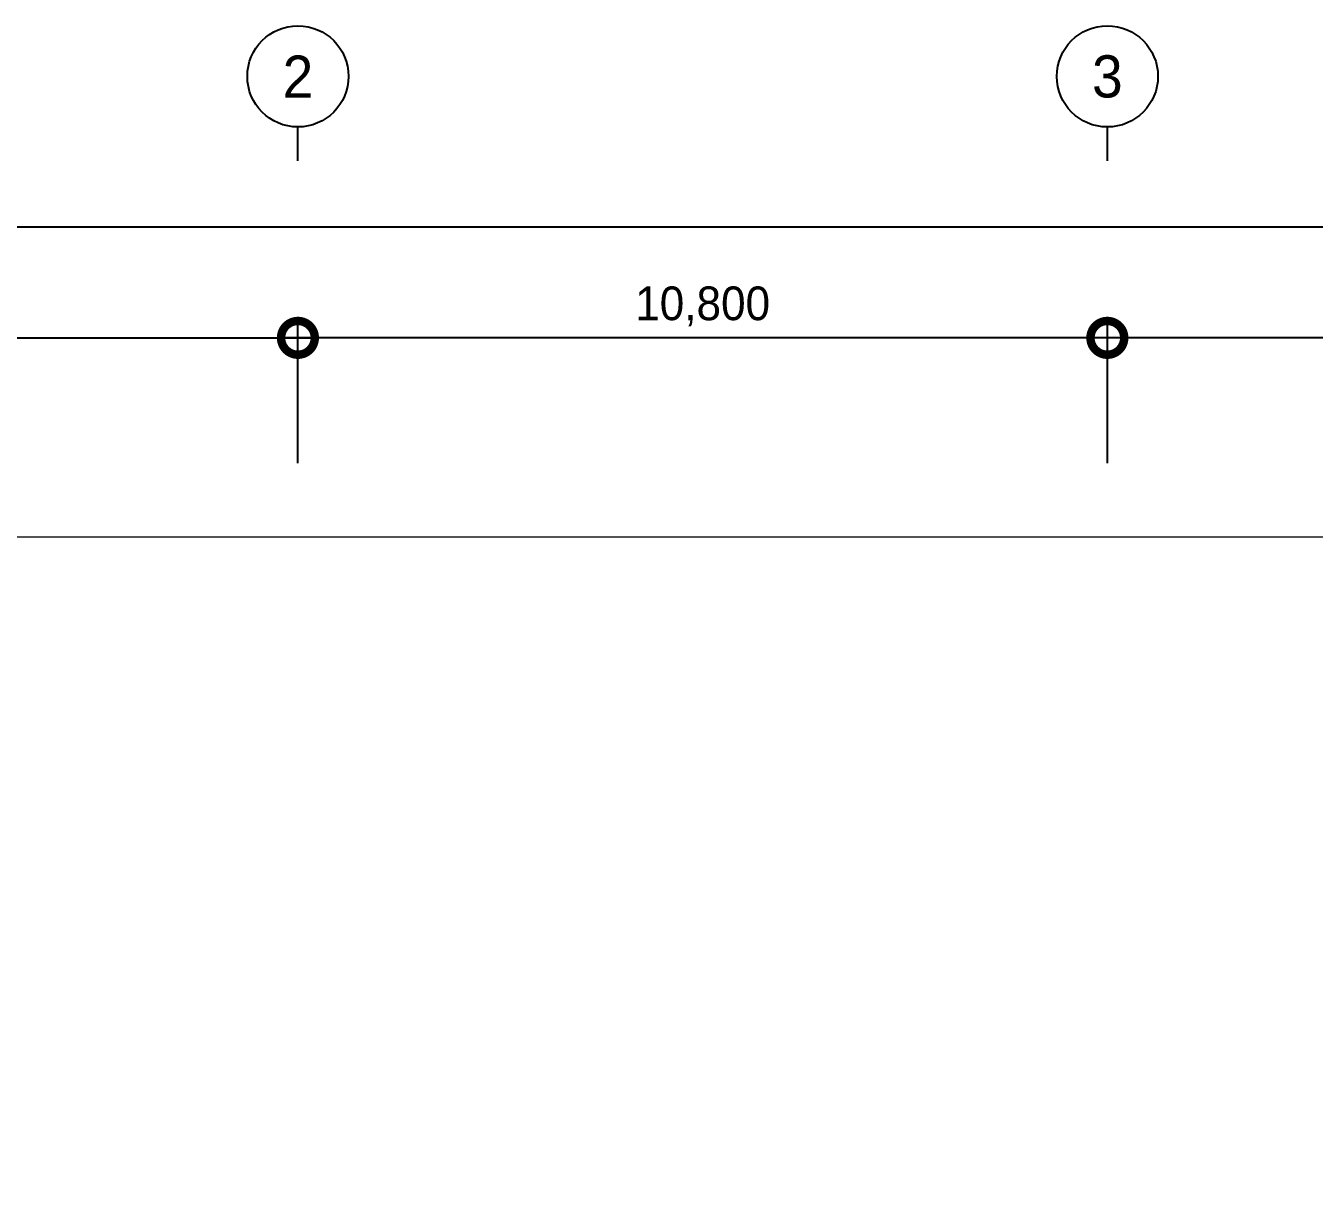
# Model space of a CAD drawing. Header units: millimetres. Extents: x -120884 to 122161, y 4425 to 84147.
# Drawn here: x 20414 to 37606, y 68254 to 83923 of the extents above; entities that cross this region are included whole.
import ezdxf
from ezdxf.enums import TextEntityAlignment as Align

# ---------------------------------------------------------------- set-up
doc = ezdxf.new("R2010")
doc.units = ezdxf.units.MM
doc.header["$LTSCALE"] = 150
doc.layers.add('-----31 Base Plan', color=252, linetype='Continuous', lineweight=0)
doc.layers.add('-----36 Dimension', color=1, linetype='Continuous', plot=False)
doc.styles.add('ELEC', font='')
doc.styles.get('ELEC').set_extended_font_data('Dotum')
doc.dimstyles.new('Gdim300', dxfattribs={"dimscale": 300, "dimtxt": 3, "dimasz": 6, "dimexe": 1.5, "dimexo": 2, "dimgap": 1, "dimtad": 1, "dimdec": 0, "dimzin": 0, "dimdsep": 46, "dimlunit": 6, "dimtxsty": 'ELEC', "dimblk": 'DOTSMALL', "dimblk1": 'DOTSMALL', "dimblk2": 'DOTSMALL', "dimcen": 1.5, "dimdle": 1.5, "dimclrd": 1, "dimclre": 1, "dimclrt": 256, "dimazin": 0, "dimtfac": 1, "dimtdec": 0, "dimtix": 1, "dimtmove": 2, "dimatfit": 3, "dimldrblk": 'DOTSMALL', "dimfxl": 1, "dimtolj": 1, "dimtzin": 0, "dimlwd": -1, "dimlwe": -1, "dimarcsym": 0})

# ---------------------------------------------------------------- blocks, each defined once
blk = doc.blocks.new('_DotSmall')
at = {"color": 0, "linetype": 'ByBlock', "const_width": 0.5}
blk.add_lwpolyline([(-0.0625, 0, 1), (0.0625, 0, 1)], format="xyb", close=True, dxfattribs=at)
blk = doc.blocks.new('*D13')
at = {"layer": '-----36 Dimension', "color": 1}
for p, q in [((24045.38032135472, 78088.2673506969), (24045.38032135472, 79984.36794072844)), ((34845.380321351, 78088.2673506969), (34845.380321351, 79984.36794072844)), ((35070.380321351, 79759.36794072844), (23820.38032135472, 79759.36794072844))]:
    blk.add_line(p, q, dxfattribs=at)
at = {"layer": 'Defpoints', "color": 0, "transparency": 16777216}
for p in [(24045.38032135472, 79759.36794072844), (24045.38032135472, 77788.2673506969), (34845.380321351, 77788.2673506969)]:
    blk.add_point(p, dxfattribs=at)
at = {"layer": '-----36 Dimension', "color": 1, "xscale": 900, "yscale": 900, "zscale": 900, "rotation": 180}
blk.add_blockref('_DotSmall', (24045.38032135472, 79759.36794072844), dxfattribs=at)
at = {"layer": '-----36 Dimension', "color": 1, "xscale": 900, "yscale": 900, "zscale": 900}
blk.add_blockref('_DotSmall', (34845.380321351, 79759.36794072844), dxfattribs=at)
at = {"layer": '-----36 Dimension', "insert": (29445.38032135286, 80178.02465714635), "char_height": 450, "attachment_point": 5, "style": 'ELEC'}
blk.add_mtext('\\A1;10,800', dxfattribs=at)
blk = doc.blocks.new('*D14')
at = {"layer": '-----36 Dimension', "color": 1}
for p, q in [((14245.38032135472, 78088.26735070499), (14245.38032135472, 79984.36794066138)), ((24045.38032135472, 78088.2673506969), (24045.38032135472, 79984.36794066138)), ((14020.38032135472, 79759.36794066138), (24270.38032135472, 79759.36794066138))]:
    blk.add_line(p, q, dxfattribs=at)
at = {"layer": 'Defpoints', "color": 0, "transparency": 16777216}
for p in [(24045.38032135472, 79759.36794066138), (14245.38032135472, 77788.26735070499), (24045.38032135472, 77788.2673506969)]:
    blk.add_point(p, dxfattribs=at)
at = {"layer": '-----36 Dimension', "color": 1, "xscale": 900, "yscale": 900, "zscale": 900, "rotation": 180}
blk.add_blockref('_DotSmall', (14245.38032135472, 79759.36794066138), dxfattribs=at)
at = {"layer": '-----36 Dimension', "color": 1, "xscale": 900, "yscale": 900, "zscale": 900}
blk.add_blockref('_DotSmall', (24045.38032135472, 79759.36794066138), dxfattribs=at)
at = {"layer": '-----36 Dimension', "insert": (19145.38032135472, 80178.0246570793), "char_height": 450, "attachment_point": 5, "style": 'ELEC'}
blk.add_mtext('\\A1;9,800', dxfattribs=at)
blk = doc.blocks.new('*D15')
at = {"layer": '-----36 Dimension', "color": 1}
for p, q in [((14245.38032135472, 78088.2673506969), (14245.38032135472, 81465.28115400381)), ((98645.38032136031, 78088.26735061448), (98645.38032136031, 81465.28115400381)), ((14020.38032135472, 81240.28115400381), (98870.38032136031, 81240.28115400381))]:
    blk.add_line(p, q, dxfattribs=at)
at = {"layer": 'Defpoints', "color": 0, "transparency": 16777216}
for p in [(98645.38032136031, 81240.28115400381), (14245.38032135472, 77788.2673506969), (98645.38032136031, 77788.26735061448)]:
    blk.add_point(p, dxfattribs=at)
at = {"layer": '-----36 Dimension', "color": 1, "xscale": 900, "yscale": 900, "zscale": 900, "rotation": 180}
blk.add_blockref('_DotSmall', (14245.38032135472, 81240.28115400381), dxfattribs=at)
at = {"layer": '-----36 Dimension', "color": 1, "xscale": 900, "yscale": 900, "zscale": 900}
blk.add_blockref('_DotSmall', (98645.38032136031, 81240.28115400381), dxfattribs=at)
at = {"layer": '-----36 Dimension', "insert": (56445.38032135752, 81658.93787042172), "char_height": 450, "attachment_point": 5, "style": 'ELEC'}
blk.add_mtext('\\A1;84,400', dxfattribs=at)
blk = doc.blocks.new('*D16')
at = {"layer": '-----36 Dimension', "color": 1}
for p, q in [((34845.380321351, 78088.2673506969), (34845.380321351, 79984.36794067256)), ((45645.38032135472, 78088.26735061064), (45645.38032135472, 79984.36794067256)), ((45870.38032135472, 79759.36794067256), (34620.380321351, 79759.36794067256))]:
    blk.add_line(p, q, dxfattribs=at)
at = {"layer": 'Defpoints', "color": 0, "transparency": 16777216}
for p in [(34845.380321351, 79759.36794067256), (34845.380321351, 77788.2673506969), (45645.38032135472, 77788.26735061064)]:
    blk.add_point(p, dxfattribs=at)
at = {"layer": '-----36 Dimension', "color": 1, "xscale": 900, "yscale": 900, "zscale": 900, "rotation": 180}
blk.add_blockref('_DotSmall', (34845.380321351, 79759.36794067256), dxfattribs=at)
at = {"layer": '-----36 Dimension', "color": 1, "xscale": 900, "yscale": 900, "zscale": 900}
blk.add_blockref('_DotSmall', (45645.38032135472, 79759.36794067256), dxfattribs=at)
at = {"layer": '-----36 Dimension', "insert": (40245.38032135286, 80178.02465709047), "char_height": 450, "attachment_point": 5, "style": 'ELEC'}
blk.add_mtext('\\A1;10,800', dxfattribs=at)

msp = doc.modelspace()

# ---------------------------------------------------------------- linework, layer by layer
at = {"layer": '-----31 Base Plan'}
msp.add_lwpolyline([(101232.6812410681, 28052.49518480472), (11492.0343113644, 28052.49518480472), (11492.0343113644, 77104.64656658605), (101232.6812410681, 77104.64656658605)], close=True, dxfattribs=at)
at = {"layer": '-----36 Dimension'}
for points, elevation in [([(24045.38032135658, 82122.90140534949), (24045.38032135658, 82572.90140533552, -1), (24045.38032135658, 83922.90140529384, -1), (24045.38032135658, 82572.90140533552, 6.094788302518639e-15)], 0.000376932736287736), ([(34845.38032134913, 82122.90140542435), (34845.38032134913, 82572.90140541038, -1), (34845.38032134913, 83922.9014053687, -1), (34845.38032134913, 82572.90140541038, 6.094788302518639e-15)], 0.0003769322679521717)]:
    msp.add_lwpolyline(points, format="xyb", dxfattribs=dict(at, elevation=elevation))

# ---------------------------------------------------------------- texts
at = {"layer": '-----36 Dimension', "style": 'ELEC'}
for s, p in [('2', (24045.38032135658, 83247.90140531457, 0.0003769327217182146)), ('3', (34845.38032134913, 83247.90140538942, 0.0003769322971685455))]:
    msp.add_text(s, height=562.4999999826059, dxfattribs=at).set_placement(p, align=Align.MIDDLE)

# ---------------------------------------------------------------- dimensions: what is measured, and where the dimension line sits
at = {"layer": '-----36 Dimension'}
for base, p1, p2, picture, middle in [((98645.38032136031, 81240.28115400381, 0.0003769322679589088), (14245.38032135472, 77788.2673506969, 0.0003769322679589088), (98645.38032136031, 77788.26735061448, 0.00037693198770936), '*D15', (56445.38032135752, 81658.93787042172, 0.0003769322679589088)), ((24045.38032135472, 79759.36794072844, 0.0003769322679589088), (34845.380321351, 77788.2673506969, 0.0003769322679589088), (24045.38032135472, 77788.2673506969, 0.0003769322679589088), '*D13', (29445.38032135286, 80178.02465714635, 0.0003769322679589088)), ((34845.380321351, 79759.36794067256, 0.0003769322679589088), (45645.38032135472, 77788.26735061064, 0.000376932323277131), (34845.380321351, 77788.2673506969, 0.0003769322679589088), '*D16', (40245.38032135286, 80178.02465709047, 0.0003769322679589088))]:
    dim = msp.add_linear_dim(base=base, p1=p1, p2=p2, angle=180, dimstyle='Gdim300', override={"dimscale": 150, "dimtxsty": 'ELEC'}, dxfattribs=at)
    dim.commit()
    dim.dimension.update_dxf_attribs({"geometry": picture, "text_midpoint": middle})
dim = msp.add_linear_dim(base=(24045.38032135472, 79759.36794066138, 0.0003769322679589088), p1=(14245.38032135472, 77788.26735070499, 0.000376932262742499), p2=(24045.38032135472, 77788.2673506969, 0.0003769322679589088), dimstyle='Gdim300', override={"dimscale": 150, "dimtxsty": 'ELEC'}, dxfattribs=at)
dim.commit()
dim.dimension.update_dxf_attribs({"geometry": '*D14', "text_midpoint": (19145.38032135472, 80178.0246570793, 0.0003769322679589088)})

doc.saveas('drawing.dxf')
